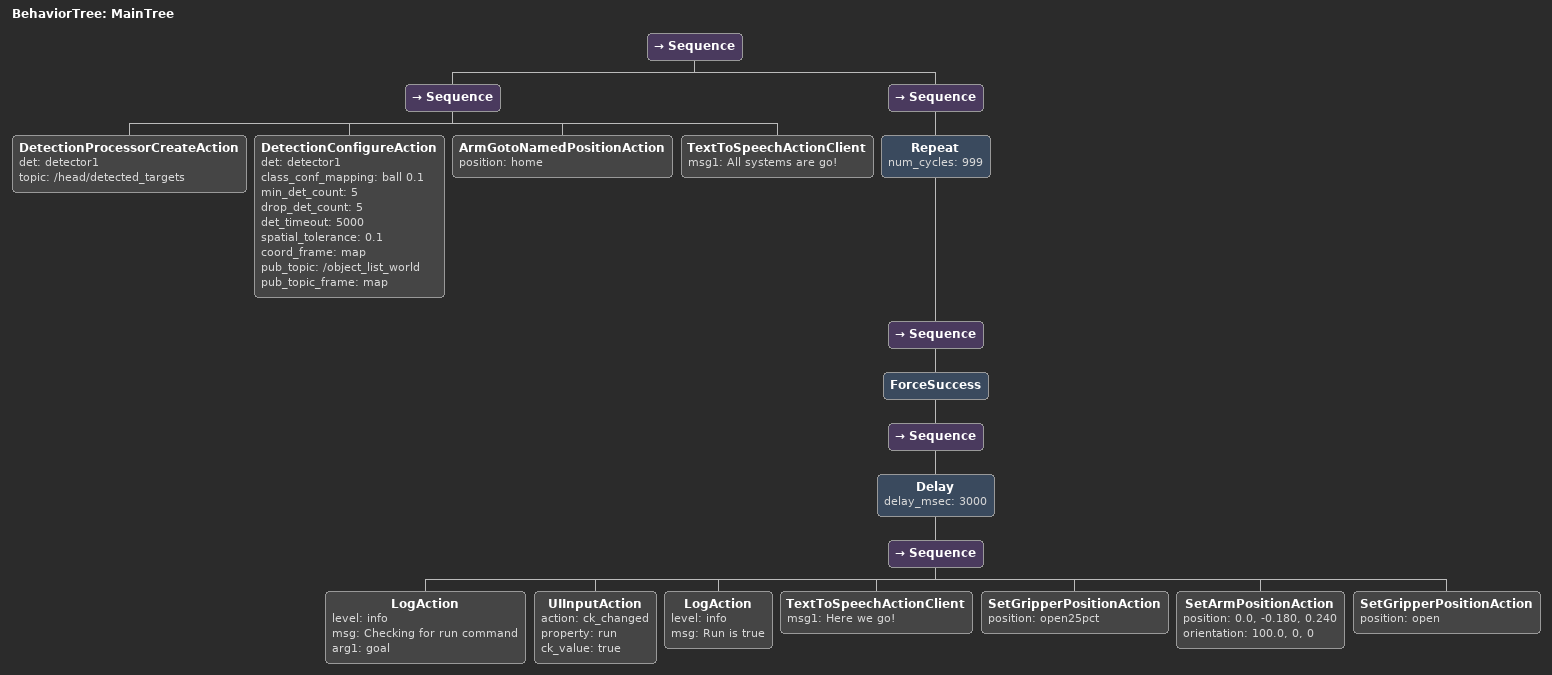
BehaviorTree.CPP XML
<root BTCPP_format="4" main_tree_to_execute="MainTree">
	<BehaviorTree ID="MainTree">
    <Sequence>
      <Sequence>
        <DetectionProcessorCreateAction det="detector1" topic="/head/detected_targets" />
        <DetectionConfigureAction det="detector1" class_conf_mapping="ball 0.1"
          min_det_count="5" drop_det_count="5" det_timeout="5000" spatial_tolerance="0.1"
          coord_frame="map" pub_topic="/object_list_world" pub_topic_frame="map" />
        <ArmGotoNamedPositionAction position="home" />
        <TextToSpeechActionClient msg1="All systems are go!"/>
      </Sequence>

      <Sequence>
        <Repeat num_cycles="999">
          <Sequence>
              <ForceSuccess>
                <Sequence>
                  <Delay delay_msec="3000">
                    <Sequence>
                      <LogAction level="info" msg="Checking for run command" arg1="goal" />
                      <UIInputAction action="ck_changed" property="run" ck_value="true"/>
                      <LogAction level="info" msg="Run is true" />
                      <TextToSpeechActionClient msg1="Here we go!"/>
                      <!--SetArmPositionAction position="0.0, -0.180, 0.240" orientation="0.0, 0, 0" /-->
                      <SetGripperPositionAction position="open25pct" />
                      <SetArmPositionAction position="0.0, -0.180, 0.240" orientation="100.0, 0, 0" />
                      <SetGripperPositionAction position="open" />

                    </Sequence>
                  </Delay>

                </Sequence>
              </ForceSuccess>
          </Sequence>
        </Repeat>
  		</Sequence>

		</Sequence>

	</BehaviorTree>
</root>
